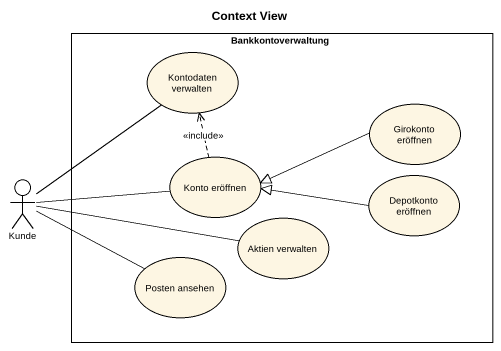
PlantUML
@startuml
title Context View
rectangle Bankkontoverwaltung {
  usecase "Kontodaten verwalten" as Kontodaten_verwalten
  usecase "Girokonto eröffnen" as Girokonto_eröffnen
  usecase "Konto eröffnen" as Konto_eröffnen
  usecase "Depotkonto eröffnen" as Depotkonto_eröffnen
  usecase "Aktien verwalten" as Aktien_verwalten
  usecase "Posten ansehen" as Posten_ansehen
}
actor Kunde
Girokonto_eröffnen -left-|> Konto_eröffnen
Konto_eröffnen .up.> Kontodaten_verwalten : <<include>>
Kunde -up- Kontodaten_verwalten
Kunde -right- Konto_eröffnen
Kunde -right- Aktien_verwalten
Kunde -right- Posten_ansehen
Depotkonto_eröffnen -left-|> Konto_eröffnen
@enduml
